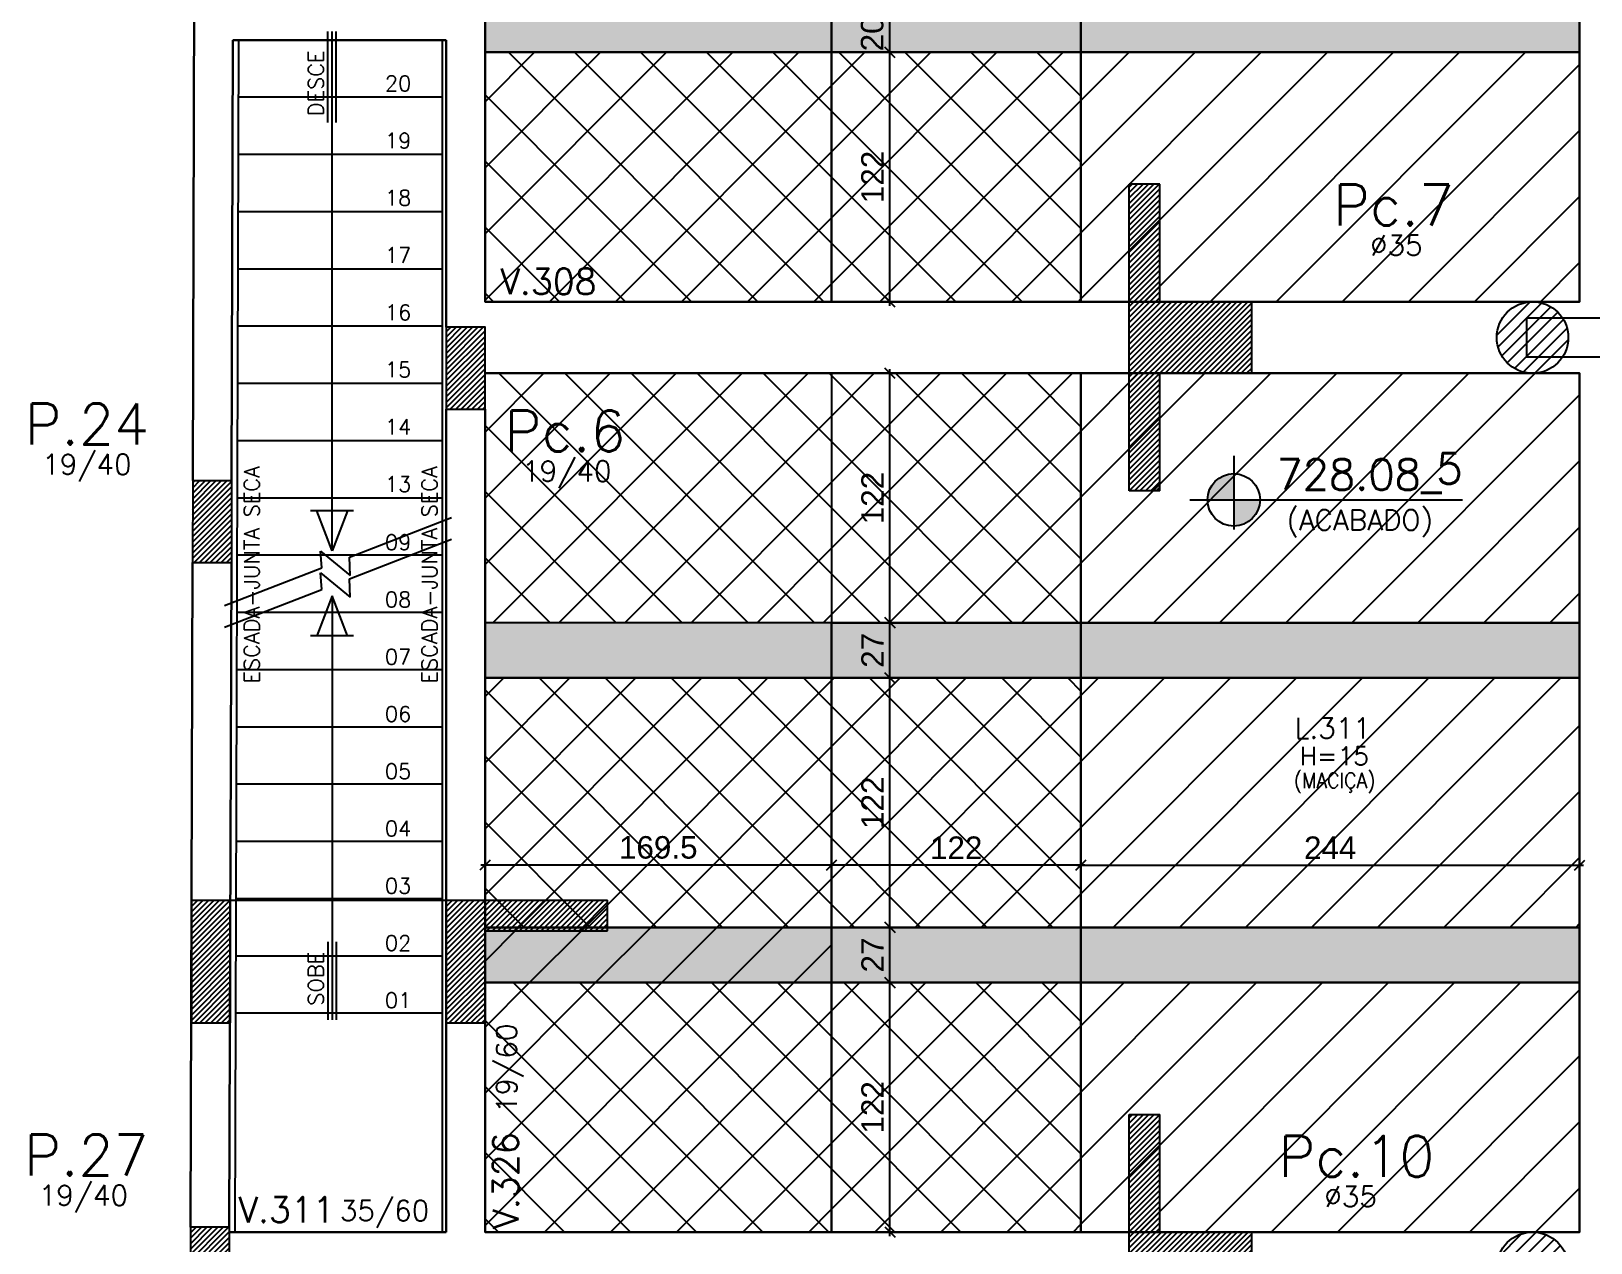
# Model space of a CAD drawing. Extents: x 534 to 8035, y 2354 to 7562.
# Drawn here: x 2654 to 3417, y 5615 to 6208 of the extents above; entities that cross this region are included whole.
import ezdxf
from ezdxf.enums import TextEntityAlignment as Align

# ---------------------------------------------------------------- set-up
doc = ezdxf.new("R2010")
doc.units = 0
doc.layers.get('0').update_dxf_attribs({"color": 9, "linetype": 'CONTINUOUS'})
doc.layers.get('DEFPOINTS').update_dxf_attribs({"linetype": 'CONTINUOUS'})
for name, color, linetype in [('CORTE-FORMA', 1, 'CONTINUOUS'), ('ESCADA', 8, 'CONTINUOUS'), ('FO-HACHURA_PILAR-CONT', 252, 'CONTINUOUS'), ('FO-HACHURA_PILAR-MORRE', 252, 'CONTINUOUS'), ('FO-TEXTO-LAJES', 152, 'CONTINUOUS'), ('FO-TEXTO-VIGAS', 3, 'CONTINUOUS'), ('NIVEL-ARQUITETURA', 3, 'CONTINUOUS'), ('P-C', 1, 'CONTINUOUS'), ('P-M', 7, 'CONTINUOUS'), ('P-N', 5, 'CONTINUOUS'), ('Painéis', 200, 'CONTINUOUS'), ('Reaproveitamento', 251, 'CONTINUOUS'), ('TEXTO', 3, 'CONTINUOUS'), ('TIRAS REESCORAMENTO', 252, 'CONTINUOUS')]:
    doc.layers.add(name, color=color, linetype=linetype)
doc.layers.add('FO-Textos dos pilares', color=3, linetype='CONTINUOUS', lineweight=20)
doc.layers.add('FO-Vigas', color=2, linetype='CONTINUOUS', lineweight=30)
doc.styles.add('ARIAL', font='arial.ttf')
doc.styles.add('ROMANS', font='romans.shx')
doc.dimstyles.new('COTA LAJE', dxfattribs={"dimtxt": 11, "dimasz": 5, "dimexe": 2, "dimexo": 3, "dimgap": 3, "dimtad": 3, "dimdec": 1, "dimzin": 12, "dimdsep": 46, "dimtxsty": 'ARIAL', "dimblk": 'OBLIQUE', "dimcen": 10, "dimdle": 2, "dimclrd": 5, "dimclre": 5, "dimclrt": 2, "dimadec": 0, "dimazin": 3, "dimtfac": 1, "dimtdec": 1, "dimtmove": 0, "dimatfit": 3, "dimldrblk": 'OBLIQUE', "dimfxl": 1, "dimlwd": -1, "dimlwe": -1, "dimarcsym": 1})
pattern_1 = [(45, (-8897.1667, 12460.0115), (-1.32582521, 1.32582521), [])]
pattern_2 = [(45, (-9123.887, 12460.0115), (-3.0935922, 3.0935922), [])]

# ---------------------------------------------------------------- blocks, each defined once
blk = doc.blocks.new('_Oblique')
at = {"color": 0, "linetype": 'ByBlock', "lineweight": -2}
blk.add_line((-0.5, -0.5), (0.5, 0.5), dxfattribs=at)
blk = doc.blocks.new('*D496')
at = {"layer": 'DEFPOINTS', "color": 0, "linetype": 'Continuous', "transparency": 16777216}
for p in [(3045.18, 6197.38), (3073.73, 6197.38), (3045.18, 6075.38)]:
    blk.add_point(p, dxfattribs=at)
at = {"layer": 'Painéis', "color": 5, "linetype": 'Continuous', "transparency": 16777216}
for p, q in [((3048.18, 6197.38), (3075.73, 6197.38)), ((3073.73, 6073.38), (3073.73, 6199.38)), ((3048.18, 6075.38), (3075.73, 6075.38))]:
    blk.add_line(p, q, dxfattribs=at)
at = {"layer": 'Painéis', "color": 5, "linetype": 'Continuous', "transparency": 16777216, "xscale": 5, "yscale": 5, "zscale": 5}
for p, rotation in [((3073.73, 6197.38), 90), ((3073.73, 6075.38), 270)]:
    blk.add_blockref('_Oblique', p, dxfattribs=dict(at, rotation=rotation))
at = {"layer": 'Painéis', "color": 2, "linetype": 'Continuous', "transparency": 16777216, "insert": (3065.21, 6136.38), "char_height": 11, "attachment_point": 5, "rotation": 90, "style": 'ARIAL'}
blk.add_mtext('122', dxfattribs=at)
blk = doc.blocks.new('*D497')
at = {"layer": 'DEFPOINTS', "color": 0, "linetype": 'Continuous', "transparency": 16777216}
for p in [(3045.18, 6217.38), (3073.73, 6217.38), (3045.18, 6197.38)]:
    blk.add_point(p, dxfattribs=at)
at = {"layer": 'Painéis', "color": 5, "linetype": 'Continuous', "transparency": 16777216}
for p, q in [((3073.73, 6195.38), (3073.73, 6219.38)), ((3048.18, 6217.38), (3075.73, 6217.38)), ((3048.18, 6197.38), (3075.73, 6197.38))]:
    blk.add_line(p, q, dxfattribs=at)
at = {"layer": 'Painéis', "color": 5, "linetype": 'Continuous', "transparency": 16777216, "xscale": 5, "yscale": 5, "zscale": 5}
for p, rotation in [((3073.73, 6217.38), 90), ((3073.73, 6197.38), 270)]:
    blk.add_blockref('_Oblique', p, dxfattribs=dict(at, rotation=rotation))
at = {"layer": 'Painéis', "color": 2, "linetype": 'Continuous', "transparency": 16777216, "insert": (3065.11, 6206.38), "char_height": 11, "attachment_point": 5, "rotation": 90, "style": 'ARIAL'}
blk.add_mtext('20', dxfattribs=at)
blk = doc.blocks.new('*D505')
at = {"layer": 'DEFPOINTS', "color": 0, "linetype": 'Continuous', "transparency": 16777216}
for p in [(2875.65, 5799.82), (2875.65, 5769.36), (3045.18, 5769.36)]:
    blk.add_point(p, dxfattribs=at)
at = {"layer": 'Painéis', "color": 5, "linetype": 'Continuous', "transparency": 16777216}
for p, q in [((3047.18, 5799.82), (2873.65, 5799.82)), ((2875.65, 5772.36), (2875.65, 5801.82)), ((3045.18, 5772.36), (3045.18, 5801.82))]:
    blk.add_line(p, q, dxfattribs=at)
at = {"layer": 'Painéis', "color": 5, "linetype": 'Continuous', "transparency": 16777216, "xscale": 5, "yscale": 5, "zscale": 5, "rotation": 180}
blk.add_blockref('_Oblique', (2875.65, 5799.82), dxfattribs=at)
at = {"layer": 'Painéis', "color": 5, "linetype": 'Continuous', "transparency": 16777216, "xscale": 5, "yscale": 5, "zscale": 5}
blk.add_blockref('_Oblique', (3045.18, 5799.82), dxfattribs=at)
at = {"layer": 'Painéis', "color": 2, "linetype": 'Continuous', "transparency": 16777216, "insert": (2960.41, 5808.43), "char_height": 11, "attachment_point": 5, "style": 'ARIAL'}
blk.add_mtext('169.5', dxfattribs=at)
blk = doc.blocks.new('*D506')
at = {"layer": 'DEFPOINTS', "color": 0, "linetype": 'Continuous', "transparency": 16777216}
for p in [(3045.18, 5799.82), (3045.18, 5769.36), (3167.18, 5769.36)]:
    blk.add_point(p, dxfattribs=at)
at = {"layer": 'Painéis', "color": 5, "linetype": 'Continuous', "transparency": 16777216}
for p, q in [((3169.18, 5799.82), (3043.18, 5799.82)), ((3045.18, 5772.36), (3045.18, 5801.82)), ((3167.18, 5772.36), (3167.18, 5801.82))]:
    blk.add_line(p, q, dxfattribs=at)
at = {"layer": 'Painéis', "color": 5, "linetype": 'Continuous', "transparency": 16777216, "xscale": 5, "yscale": 5, "zscale": 5, "rotation": 180}
blk.add_blockref('_Oblique', (3045.18, 5799.82), dxfattribs=at)
at = {"layer": 'Painéis', "color": 5, "linetype": 'Continuous', "transparency": 16777216, "xscale": 5, "yscale": 5, "zscale": 5}
blk.add_blockref('_Oblique', (3167.18, 5799.82), dxfattribs=at)
at = {"layer": 'Painéis', "color": 2, "linetype": 'Continuous', "transparency": 16777216, "insert": (3106.18, 5808.34), "char_height": 11, "attachment_point": 5, "style": 'ARIAL'}
blk.add_mtext('122', dxfattribs=at)
blk = doc.blocks.new('*D507')
at = {"layer": 'DEFPOINTS', "color": 0, "linetype": 'Continuous', "transparency": 16777216}
for p in [(3411.18, 5799.82), (3167.18, 5769.36), (3411.18, 5769.36)]:
    blk.add_point(p, dxfattribs=at)
at = {"layer": 'Painéis', "color": 5, "linetype": 'Continuous', "transparency": 16777216}
for p, q in [((3165.18, 5799.82), (3413.18, 5799.82)), ((3167.18, 5772.36), (3167.18, 5801.82)), ((3411.18, 5772.36), (3411.18, 5801.82))]:
    blk.add_line(p, q, dxfattribs=at)
at = {"layer": 'Painéis', "color": 5, "linetype": 'Continuous', "transparency": 16777216, "xscale": 5, "yscale": 5, "zscale": 5, "rotation": 180}
blk.add_blockref('_Oblique', (3167.18, 5799.82), dxfattribs=at)
at = {"layer": 'Painéis', "color": 5, "linetype": 'Continuous', "transparency": 16777216, "xscale": 5, "yscale": 5, "zscale": 5}
blk.add_blockref('_Oblique', (3411.18, 5799.82), dxfattribs=at)
at = {"layer": 'Painéis', "color": 2, "linetype": 'Continuous', "transparency": 16777216, "insert": (3289.18, 5808.34), "char_height": 11, "attachment_point": 5, "style": 'ARIAL'}
blk.add_mtext('244', dxfattribs=at)
blk = doc.blocks.new('*D508')
at = {"layer": 'DEFPOINTS', "color": 0, "linetype": 'Continuous', "transparency": 16777216}
for p in [(3045.18, 5742.36), (3073.79, 5742.36), (3045.18, 5620.36)]:
    blk.add_point(p, dxfattribs=at)
at = {"layer": 'Painéis', "color": 5, "linetype": 'Continuous', "transparency": 16777216}
for p, q in [((3048.18, 5742.36), (3075.79, 5742.36)), ((3073.79, 5618.36), (3073.79, 5744.36)), ((3048.18, 5620.36), (3075.79, 5620.36))]:
    blk.add_line(p, q, dxfattribs=at)
at = {"layer": 'Painéis', "color": 5, "linetype": 'Continuous', "transparency": 16777216, "xscale": 5, "yscale": 5, "zscale": 5}
for p, rotation in [((3073.79, 5742.36), 90), ((3073.79, 5620.36), 270)]:
    blk.add_blockref('_Oblique', p, dxfattribs=dict(at, rotation=rotation))
at = {"layer": 'Painéis', "color": 2, "linetype": 'Continuous', "transparency": 16777216, "insert": (3065.27, 5681.36), "char_height": 11, "attachment_point": 5, "rotation": 90, "style": 'ARIAL'}
blk.add_mtext('122', dxfattribs=at)
blk = doc.blocks.new('*D509')
at = {"layer": 'DEFPOINTS', "color": 0, "linetype": 'Continuous', "transparency": 16777216}
for p in [(3045.18, 5769.36), (3073.79, 5769.36), (3045.18, 5742.36)]:
    blk.add_point(p, dxfattribs=at)
at = {"layer": 'Painéis', "color": 5, "linetype": 'Continuous', "transparency": 16777216}
for p, q in [((3048.18, 5769.36), (3075.79, 5769.36)), ((3073.79, 5740.36), (3073.79, 5771.36)), ((3048.18, 5742.36), (3075.79, 5742.36))]:
    blk.add_line(p, q, dxfattribs=at)
at = {"layer": 'Painéis', "color": 5, "linetype": 'Continuous', "transparency": 16777216, "xscale": 5, "yscale": 5, "zscale": 5}
for p, rotation in [((3073.79, 5769.36), 90), ((3073.79, 5742.36), 270)]:
    blk.add_blockref('_Oblique', p, dxfattribs=dict(at, rotation=rotation))
at = {"layer": 'Painéis', "color": 2, "linetype": 'Continuous', "transparency": 16777216, "insert": (3065.27, 5755.86), "char_height": 11, "attachment_point": 5, "rotation": 90, "style": 'ARIAL'}
blk.add_mtext('27', dxfattribs=at)
blk = doc.blocks.new('*D510')
at = {"layer": 'DEFPOINTS', "color": 0, "linetype": 'Continuous', "transparency": 16777216}
for p in [(3045.18, 5891.36), (3073.79, 5891.36), (3045.18, 5769.36)]:
    blk.add_point(p, dxfattribs=at)
at = {"layer": 'Painéis', "color": 5, "linetype": 'Continuous', "transparency": 16777216}
for p, q in [((3048.18, 5891.36), (3075.79, 5891.36)), ((3073.79, 5767.36), (3073.79, 5893.36)), ((3048.18, 5769.36), (3075.79, 5769.36))]:
    blk.add_line(p, q, dxfattribs=at)
at = {"layer": 'Painéis', "color": 5, "linetype": 'Continuous', "transparency": 16777216, "xscale": 5, "yscale": 5, "zscale": 5}
for p, rotation in [((3073.79, 5891.36), 90), ((3073.79, 5769.36), 270)]:
    blk.add_blockref('_Oblique', p, dxfattribs=dict(at, rotation=rotation))
at = {"layer": 'Painéis', "color": 2, "linetype": 'Continuous', "transparency": 16777216, "insert": (3065.27, 5830.36), "char_height": 11, "attachment_point": 5, "rotation": 90, "style": 'ARIAL'}
blk.add_mtext('122', dxfattribs=at)
blk = doc.blocks.new('*D511')
at = {"layer": 'DEFPOINTS', "color": 0, "linetype": 'Continuous', "transparency": 16777216}
for p in [(3045.18, 5918.36), (3073.79, 5918.36), (3045.18, 5891.36)]:
    blk.add_point(p, dxfattribs=at)
at = {"layer": 'Painéis', "color": 5, "linetype": 'Continuous', "transparency": 16777216}
for p, q in [((3048.18, 5918.36), (3075.79, 5918.36)), ((3073.79, 5889.36), (3073.79, 5920.36)), ((3048.18, 5891.36), (3075.79, 5891.36))]:
    blk.add_line(p, q, dxfattribs=at)
at = {"layer": 'Painéis', "color": 5, "linetype": 'Continuous', "transparency": 16777216, "xscale": 5, "yscale": 5, "zscale": 5}
for p, rotation in [((3073.79, 5918.36), 90), ((3073.79, 5891.36), 270)]:
    blk.add_blockref('_Oblique', p, dxfattribs=dict(at, rotation=rotation))
at = {"layer": 'Painéis', "color": 2, "linetype": 'Continuous', "transparency": 16777216, "insert": (3065.27, 5904.86), "char_height": 11, "attachment_point": 5, "rotation": 90, "style": 'ARIAL'}
blk.add_mtext('27', dxfattribs=at)
blk = doc.blocks.new('*D512')
at = {"layer": 'DEFPOINTS', "color": 0, "linetype": 'Continuous', "transparency": 16777216}
for p in [(3045.18, 6040.38), (3073.79, 6040.38), (3045.18, 5918.36)]:
    blk.add_point(p, dxfattribs=at)
at = {"layer": 'Painéis', "color": 5, "linetype": 'Continuous', "transparency": 16777216}
for p, q in [((3048.18, 6040.38), (3075.79, 6040.38)), ((3073.79, 5916.36), (3073.79, 6042.38)), ((3048.18, 5918.36), (3075.79, 5918.36))]:
    blk.add_line(p, q, dxfattribs=at)
at = {"layer": 'Painéis', "color": 5, "linetype": 'Continuous', "transparency": 16777216, "xscale": 5, "yscale": 5, "zscale": 5}
for p, rotation in [((3073.79, 6040.38), 90), ((3073.79, 5918.36), 270)]:
    blk.add_blockref('_Oblique', p, dxfattribs=dict(at, rotation=rotation))
at = {"layer": 'Painéis', "color": 2, "linetype": 'Continuous', "transparency": 16777216, "insert": (3065.27, 5979.37), "char_height": 11, "attachment_point": 5, "rotation": 90, "style": 'ARIAL'}
blk.add_mtext('122', dxfattribs=at)

msp = doc.modelspace()

# ---------------------------------------------------------------- hatches: boundary and pattern name
at = {"layer": 'CORTE-FORMA'}
h = msp.add_hatch(dxfattribs=at)
h.set_pattern_fill('ANSI31', color=70, scale=15)
h.set_pattern_definition([(45, (-9116.387, 12460.0115), (-1.32582521, 1.32582521), [])])
h.paths.add_polyline_path([(3250.84, 6075.38), (3205.84, 6075.38), (3205.84, 6132.88), (3190.84, 6132.88), (3190.84, 5982.88), (3205.84, 5982.88), (3205.84, 6040.38), (3250.84, 6040.38)])
h = msp.add_hatch(dxfattribs=at)
h.set_pattern_fill('ANSI31', color=70, scale=15)
h.set_pattern_definition(pattern_1)
h.paths.add_polyline_path([(2751.02, 5782.67), (2751.02, 5722.67), (2732.02, 5722.67), (2732.02, 5782.67)])
h = msp.add_hatch(dxfattribs=at)
h.set_pattern_fill('ANSI31', color=70, scale=15)
h.set_pattern_definition(pattern_1)
edge = h.paths.add_edge_path()
edge.add_line((2875.65, 5774.67), (2875.65, 5722.67))
edge.add_line((2856.65, 5722.67), (2875.65, 5722.67))
edge.add_line((2856.65, 5782.67), (2856.65, 5722.67))
edge.add_line((2856.65, 5782.67), (2935.65, 5782.67))
edge.add_line((2935.65, 5767.67), (2935.65, 5782.67))
edge.add_line((2875.65, 5767.67), (2935.65, 5767.67))
h = msp.add_hatch(dxfattribs=at)
h.set_pattern_fill('ANSI31', color=70, scale=15)
h.set_pattern_definition(pattern_1)
h.paths.add_polyline_path([(3205.84, 5620.36), (3250.84, 5620.36), (3250.84, 5585.36), (3205.84, 5585.36), (3205.84, 5527.86), (3190.84, 5527.86), (3190.84, 5677.86), (3205.84, 5677.86)])
at = {"layer": 'FO-HACHURA_PILAR-CONT'}
h = msp.add_hatch(dxfattribs=at)
h.set_pattern_fill('ANSI31', color=256, scale=15)
h.set_pattern_definition(pattern_1)
h.paths.add_polyline_path([(2856.65, 6022.86), (2866.15, 6022.86), (2875.65, 6022.86), (2875.65, 6042.86), (2875.65, 6062.86), (2866.15, 6062.86), (2856.65, 6062.86), (2856.65, 6042.86)])
h = msp.add_hatch(dxfattribs=at)
h.set_pattern_fill('ANSI31', color=256, scale=15)
h.set_pattern_definition(pattern_1)
h.paths.add_polyline_path([(2751.64, 5987.86), (2751.52, 5947.86), (2732.52, 5947.86), (2732.64, 5987.86)])
h = msp.add_hatch(dxfattribs=at)
h.set_pattern_fill('ANSI31', color=256, scale=15)
h.set_pattern_definition(pattern_1)
h.paths.add_polyline_path([(2750.54, 5622.86), (2750.42, 5582.86), (2731.42, 5582.86), (2731.54, 5622.86)])
at = {"layer": 'FO-HACHURA_PILAR-MORRE'}
h = msp.add_hatch(dxfattribs=at)
h.set_pattern_fill('ANSI31', color=256, scale=35)
h.set_pattern_definition(pattern_2)
h.paths.add_polyline_path([(3405.68, 6057.86, 1), (3370.68, 6057.86, 1)])
h = msp.add_hatch(dxfattribs=at)
h.set_pattern_fill('ANSI31', color=256, scale=35)
h.set_pattern_definition(pattern_2)
edge = h.paths.add_edge_path()
edge.add_arc((3388.18, 5602.86), 17.5, 0, 360)
at = {"layer": 'NIVEL-ARQUITETURA'}
h = msp.add_hatch(color=1, dxfattribs=at)
h.paths.add_polyline_path([(3253.85, 5973.56), (3254.82, 5978.46), (3242, 5978.46), (3242, 5969.53), (3247.32, 5966.89), (3251.07, 5969.39)])
h.paths.add_polyline_path([(3242, 5969.53), (3242, 5965.64), (3246.9, 5966.61), (3247.32, 5966.89)])
h.paths.add_polyline_path([(3242, 5991.29), (3237.09, 5990.31), (3232.93, 5987.53), (3230.15, 5983.37), (3229.17, 5978.46), (3242, 5978.46)])
at = {"layer": 'Reaproveitamento', "linetype": 'ByBlock'}
h = msp.add_hatch(dxfattribs=at)
h.set_pattern_fill('ANSI37', color=256, scale=7.2)
h.paths.add_polyline_path([(3045.18, 6197.38), (2875.65, 6197.38), (2875.65, 6075.38), (3045.18, 6075.38)])
h = msp.add_hatch(dxfattribs=at)
h.set_pattern_fill('ANSI37', color=256, scale=7.2)
h.paths.add_polyline_path([(3045.18, 6075.38), (3167.18, 6075.38), (3167.18, 6197.38), (3045.18, 6197.38)])
at = {"layer": 'Reaproveitamento', "linetype": 'Continuous'}
h = msp.add_hatch(dxfattribs=at)
h.set_pattern_fill('ANSI31', color=256, scale=7.2)
h.paths.add_polyline_path([(3167.18, 6075.38), (3411.18, 6075.38), (3411.18, 6197.38), (3167.18, 6197.38)])
at = {"layer": 'Reaproveitamento', "linetype": 'ByBlock'}
h = msp.add_hatch(dxfattribs=at)
h.set_pattern_fill('ANSI37', color=256, scale=7.2)
h.paths.add_polyline_path([(2875.65, 6040.38), (3045.18, 6040.38), (3045.18, 5918.36), (2875.65, 5918.36)])
h = msp.add_hatch(dxfattribs=at)
h.set_pattern_fill('ANSI37', color=256, scale=7.2)
h.paths.add_polyline_path([(3045.18, 5918.36), (3167.18, 5918.36), (3167.18, 6040.38), (3045.18, 6040.38)])
at = {"layer": 'Reaproveitamento', "linetype": 'Continuous'}
h = msp.add_hatch(dxfattribs=at)
h.set_pattern_fill('ANSI31', color=256, scale=7.2)
h.paths.add_polyline_path([(3167.18, 5918.36), (3411.18, 5918.36), (3411.18, 6040.38), (3167.18, 6040.38)])
at = {"layer": 'Reaproveitamento', "linetype": 'ByBlock'}
h = msp.add_hatch(dxfattribs=at)
h.set_pattern_fill('ANSI37', color=256, scale=7.2)
h.paths.add_polyline_path([(3045.18, 5891.36), (2875.65, 5891.36), (2875.65, 5769.36), (3045.18, 5769.36)])
h = msp.add_hatch(dxfattribs=at)
h.set_pattern_fill('ANSI37', color=256, scale=7.2)
h.paths.add_polyline_path([(3045.18, 5769.36), (3167.18, 5769.36), (3167.18, 5891.36), (3045.18, 5891.36)])
at = {"layer": 'Reaproveitamento', "linetype": 'Continuous'}
h = msp.add_hatch(dxfattribs=at)
h.set_pattern_fill('ANSI31', color=256, scale=7.2)
h.paths.add_polyline_path([(3167.18, 5769.36), (3411.18, 5769.36), (3411.18, 5891.36), (3167.18, 5891.36)])
h = msp.add_hatch(dxfattribs=at)
h.set_pattern_fill('ANSI31', color=256, scale=7.2)
h.paths.add_polyline_path([(3045.18, 5769.36), (2875.65, 5769.36), (2875.65, 5742.36), (3045.18, 5742.36)])
at = {"layer": 'Reaproveitamento', "linetype": 'ByBlock'}
h = msp.add_hatch(dxfattribs=at)
h.set_pattern_fill('ANSI37', color=256, scale=7.2)
h.paths.add_polyline_path([(3045.18, 5742.36), (2875.65, 5742.36), (2875.65, 5620.36), (3045.18, 5620.36)])
h = msp.add_hatch(dxfattribs=at)
h.set_pattern_fill('ANSI37', color=256, scale=7.2)
h.paths.add_polyline_path([(3045.18, 5620.36), (3167.18, 5620.36), (3167.18, 5742.36), (3045.18, 5742.36)])
at = {"layer": 'Reaproveitamento', "linetype": 'Continuous'}
h = msp.add_hatch(dxfattribs=at)
h.set_pattern_fill('ANSI31', color=256, scale=7.2)
h.paths.add_polyline_path([(3167.18, 5620.36), (3411.18, 5620.36), (3411.18, 5742.36), (3167.18, 5742.36)])
at = {"layer": 'TIRAS REESCORAMENTO', "linetype": 'Continuous'}
for points in [[(3045.18, 6217.38), (2875.65, 6217.38), (2875.65, 6197.38), (3045.18, 6197.38)], [(3167.18, 6217.38), (3045.18, 6217.38), (3045.18, 6197.38), (3167.18, 6197.38)], [(3167.18, 6197.38), (3411.18, 6197.38), (3411.18, 6217.38), (3167.18, 6217.38)], [(3045.18, 5918.36), (2875.65, 5918.36), (2875.65, 5891.36), (3045.18, 5891.36)], [(3167.18, 5918.36), (3045.18, 5918.36), (3045.18, 5891.36), (3167.18, 5891.36)], [(3167.18, 5891.36), (3411.18, 5891.36), (3411.18, 5918.36), (3167.18, 5918.36)], [(3045.18, 5769.36), (2875.65, 5769.36), (2875.65, 5742.36), (3045.18, 5742.36)], [(3167.18, 5769.36), (3045.18, 5769.36), (3045.18, 5742.36), (3167.18, 5742.36)], [(3167.18, 5742.36), (3411.18, 5742.36), (3411.18, 5769.36), (3167.18, 5769.36)]]:
    msp.add_hatch(color=256, dxfattribs=at).paths.add_polyline_path(points)

# ---------------------------------------------------------------- linework, layer by layer
at = {"layer": 'CORTE-FORMA', "color": 70}
for p, q in [((3205.84, 6132.88), (3190.84, 6132.88)), ((3205.84, 5982.88), (3190.84, 5982.88)), ((2935.65, 5767.67), (2935.65, 5782.67)), ((3190.84, 5677.86), (3205.84, 5677.86))]:
    msp.add_line(p, q, dxfattribs=at)
at = {"layer": 'CORTE-FORMA'}
for p, q in [((3190.84, 5982.88), (3190.84, 6132.88)), ((3205.84, 6075.38), (3205.84, 6132.88)), ((3250.84, 6075.38), (3205.84, 6075.38)), ((3250.84, 6040.38), (3250.84, 6075.38)), ((3205.84, 5982.88), (3205.84, 6040.38)), ((3250.84, 6040.38), (3205.84, 6040.38)), ((2732.02, 5782.67), (2751.02, 5782.67)), ((2732.02, 5782.67), (2732.02, 5722.67)), ((2751.02, 5782.67), (2751.02, 5722.67)), ((2856.65, 5782.67), (2935.65, 5782.67)), ((2856.65, 5782.67), (2856.65, 5722.67)), ((2875.65, 5774.67), (2875.65, 5722.67)), ((3411.18, 5774.67), (3411.18, 5707.67)), ((2875.65, 5767.67), (2935.65, 5767.67)), ((2732.02, 5722.67), (2751.02, 5722.67)), ((2856.65, 5722.67), (2875.65, 5722.67)), ((3190.84, 5527.86), (3190.84, 5677.86)), ((3205.84, 5620.36), (3205.84, 5677.86)), ((3205.84, 5620.36), (3250.84, 5620.36)), ((3250.84, 5585.36), (3250.84, 5620.36))]:
    msp.add_line(p, q, dxfattribs=at)
at = {"layer": 'CORTE-FORMA', "color": 8}
msp.add_line((2751.02, 5782.67), (2856.65, 5782.67), dxfattribs=at)
at = {"layer": 'ESCADA'}
for p, q in [((2753.45, 5620.36), (2755.18, 6203.36)), ((2854.65, 6203.36), (2854.65, 5620.36)), ((2854.65, 6175.36), (2755.09, 6175.36)), ((2854.65, 6147.36), (2755.01, 6147.36)), ((2854.65, 6119.36), (2754.93, 6119.36)), ((2854.65, 6091.36), (2754.84, 6091.36)), ((2854.65, 6063.36), (2754.76, 6063.36)), ((2854.65, 6035.36), (2754.68, 6035.36)), ((2854.65, 6007.36), (2754.6, 6007.36)), ((2854.65, 5979.36), (2754.51, 5979.36)), ((2809.3, 5950.52), (2859.25, 5969.87)), ((2795.81, 5945.29), (2795.18, 5953.42)), ((2795.18, 5953.42), (2809.67, 5941.55)), ((2809.3, 5939.85), (2859.25, 5959.2)), ((2748.1, 5926.81), (2795.81, 5945.29)), ((2854.65, 5951.36), (2754.43, 5951.36)), ((2809.67, 5941.55), (2809.3, 5950.52)), ((2795.81, 5934.62), (2795.18, 5942.75)), ((2795.18, 5942.75), (2809.67, 5930.89)), ((2809.67, 5930.89), (2809.3, 5939.85)), ((2748.1, 5916.15), (2795.81, 5934.62)), ((2854.65, 5923.36), (2754.35, 5923.36)), ((2854.65, 5895.36), (2754.27, 5895.36)), ((2854.65, 5867.36), (2754.18, 5867.36)), ((2854.65, 5839.36), (2754.1, 5839.36)), ((2854.65, 5811.36), (2754.02, 5811.36)), ((2854.65, 5783.36), (2753.93, 5783.36)), ((2854.65, 5755.36), (2753.85, 5755.36)), ((2854.65, 5727.36), (2753.77, 5727.36))]:
    msp.add_line(p, q, dxfattribs=at)
at = {"layer": 'FO-Vigas'}
for p, q in [((3411.18, 6075.38), (3411.18, 6503.36)), ((2733.66, 6323.36), (2732.64, 5987.86)), ((2875.65, 6075.38), (2875.65, 6323.36)), ((2752.3, 6203.36), (2751.64, 5987.86)), ((2856.65, 6203.36), (2752.3, 6203.36)), ((2856.65, 6062.86), (2856.65, 6203.36)), ((2875.65, 6075.38), (3411.18, 6075.38)), ((2875.65, 6040.38), (3411.18, 6040.38)), ((3411.18, 5620.36), (3411.18, 6040.38)), ((2856.65, 5620.36), (2856.65, 6022.86)), ((2875.65, 5620.36), (2875.65, 6022.86)), ((2732.52, 5947.86), (2731.54, 5622.86)), ((2751.52, 5947.86), (2750.54, 5622.86)), ((2750.52, 5620.36), (2856.65, 5620.36)), ((2875.65, 5620.36), (3388.18, 5620.36)), ((3388.18, 5620.36), (3411.18, 5620.36))]:
    msp.add_line(p, q, dxfattribs=at)
at = {"layer": 'NIVEL-ARQUITETURA', "color": 1}
for p, q in [((3242, 6000.01), (3242, 5963.92)), ((3220.45, 5978.46), (3353.87, 5978.46))]:
    msp.add_line(p, q, dxfattribs=at)
msp.add_circle((3242, 5978.46), 12.83, dxfattribs=at)
at = {"layer": 'P-C'}
for p, q in [((2732.64, 5987.86), (2732.52, 5947.86)), ((2732.64, 5987.86), (2751.64, 5987.86)), ((2751.64, 5987.86), (2751.52, 5947.86)), ((2732.52, 5947.86), (2751.52, 5947.86)), ((2731.54, 5622.86), (2731.42, 5582.86)), ((2731.54, 5622.86), (2750.54, 5622.86)), ((2750.54, 5622.86), (2750.42, 5582.86))]:
    msp.add_line(p, q, dxfattribs=at)
msp.add_lwpolyline([(2856.65, 6022.86), (2866.15, 6022.86), (2875.65, 6022.86), (2875.65, 6042.86), (2875.65, 6062.86), (2866.15, 6062.86), (2856.65, 6062.86), (2856.65, 6042.86), (2856.65, 6022.86)], close=True, dxfattribs=at)
at = {"layer": 'P-M'}
for centre in [(3388.18, 6057.86), (3388.18, 5602.86)]:
    msp.add_circle(centre, 17.5, dxfattribs=at)
at = {"layer": 'P-N'}
msp.add_lwpolyline([(3385.18, 6067.38), (3385.18, 6057.88), (3385.18, 6048.38), (3405.18, 6048.38), (3425.18, 6048.38), (3425.18, 6057.88), (3425.18, 6067.38), (3405.18, 6067.38), (3385.18, 6067.38)], close=True, dxfattribs=at)
at = {"layer": 'Painéis', "linetype": 'Continuous'}
for points in [[(3045.18, 6217.38), (2875.65, 6217.38), (2875.65, 6197.38), (3045.18, 6197.38)], [(3167.18, 6217.38), (3045.18, 6217.38), (3045.18, 6197.38), (3167.18, 6197.38)], [(3167.18, 6197.38), (3411.18, 6197.38), (3411.18, 6217.38), (3167.18, 6217.38)], [(3045.18, 6197.38), (2875.65, 6197.38), (2875.65, 6075.38), (3045.18, 6075.38)], [(3045.18, 6075.38), (3167.18, 6075.38), (3167.18, 6197.38), (3045.18, 6197.38)], [(3167.18, 6075.38), (3411.18, 6075.38), (3411.18, 6197.38), (3167.18, 6197.38)], [(2875.65, 6040.38), (3045.18, 6040.38), (3045.18, 5918.36), (2875.65, 5918.36)], [(3045.18, 5918.36), (3167.18, 5918.36), (3167.18, 6040.38), (3045.18, 6040.38)], [(3167.18, 5918.36), (3411.18, 5918.36), (3411.18, 6040.38), (3167.18, 6040.38)], [(3045.18, 5918.36), (2875.65, 5918.36), (2875.65, 5891.36), (3045.18, 5891.36)], [(3167.18, 5918.36), (3045.18, 5918.36), (3045.18, 5891.36), (3167.18, 5891.36)], [(3167.18, 5891.36), (3411.18, 5891.36), (3411.18, 5918.36), (3167.18, 5918.36)], [(3045.18, 5891.36), (2875.65, 5891.36), (2875.65, 5769.36), (3045.18, 5769.36)], [(3045.18, 5769.36), (3167.18, 5769.36), (3167.18, 5891.36), (3045.18, 5891.36)], [(3167.18, 5769.36), (3411.18, 5769.36), (3411.18, 5891.36), (3167.18, 5891.36)], [(3045.18, 5769.36), (2875.65, 5769.36), (2875.65, 5742.36), (3045.18, 5742.36)], [(3167.18, 5769.36), (3045.18, 5769.36), (3045.18, 5742.36), (3167.18, 5742.36)], [(3167.18, 5742.36), (3411.18, 5742.36), (3411.18, 5769.36), (3167.18, 5769.36)], [(3045.18, 5742.36), (2875.65, 5742.36), (2875.65, 5620.36), (3045.18, 5620.36)], [(3045.18, 5620.36), (3167.18, 5620.36), (3167.18, 5742.36), (3045.18, 5742.36)], [(3167.18, 5620.36), (3411.18, 5620.36), (3411.18, 5742.36), (3167.18, 5742.36)]]:
    msp.add_lwpolyline(points, close=True, dxfattribs=at)
at = {"layer": 'TEXTO', "color": 8}
for p, q in [((2798.81, 6163.1), (2798.81, 6207.49)), ((2800.81, 5953.56), (2800.81, 6207.49)), ((2802.81, 6163.1), (2802.81, 6207.49)), ((2811.31, 5973.08), (2790.31, 5973.08)), ((2800.81, 5953.56), (2793.31, 5973.08)), ((2808.31, 5973.08), (2800.81, 5953.56)), ((2800.81, 5931.46), (2793.31, 5911.95)), ((2800.81, 5931.46), (2800.81, 5724.12)), ((2808.31, 5911.95), (2800.81, 5931.46)), ((2811.31, 5911.95), (2790.31, 5911.95)), ((2798.81, 5762.31), (2798.81, 5724.12)), ((2802.81, 5762.31), (2802.81, 5724.12))]:
    msp.add_line(p, q, dxfattribs=at)

# ---------------------------------------------------------------- texts
at = {"layer": 'FO-TEXTO-LAJES', "style": 'ROMANS'}
msp.add_text('L.311', height=10, dxfattribs=at).set_placement((3271.76, 5861.82))
at = {"layer": 'FO-TEXTO-LAJES', "color": 3, "style": 'ROMANS'}
msp.add_text('H=15', height=9, dxfattribs=at).set_placement((3274.19, 5848.73))
at = {"layer": 'FO-TEXTO-LAJES', "color": 4, "style": 'ROMANS', "width": 0.9}
msp.add_text('(MACIÇA)', height=7.5, dxfattribs=at).set_placement((3271.44, 5837.52))
at = {"layer": 'FO-TEXTO-VIGAS', "color": 1, "style": 'ROMANS'}
for s, p in [('V.308', (2883.09, 6079.04)), ('V.311', (2754.93, 5625.02))]:
    msp.add_text(s, height=12.5, dxfattribs=at).set_placement(p)
at = {"layer": 'FO-TEXTO-VIGAS', "style": 'ROMANS'}
msp.add_text('19/60', height=10, rotation=90, dxfattribs=at).set_placement((2891.19, 5678.58))
at = {"layer": 'FO-TEXTO-VIGAS', "color": 1, "style": 'ROMANS'}
msp.add_text('V.326', height=12.5, rotation=90, dxfattribs=at).set_placement((2892.01, 5621.97))
at = {"layer": 'FO-TEXTO-VIGAS', "style": 'ROMANS'}
msp.add_text('35/60', height=10, dxfattribs=at).set_placement((2804.63, 5625.84))
at = {"layer": 'FO-Textos dos pilares', "color": 1, "style": 'ROMANS'}
for s, p in [('Pc.7', (3290.58, 6112.65)), ('P.24', (2650.4, 6005.53)), ('Pc.6', (2885.24, 6002.19)), ('P.27', (2650.17, 5648.01)), ('Pc.10', (3263.86, 5647.42))]:
    msp.add_text(s, height=20, dxfattribs=at).set_placement(p)
at = {"layer": 'FO-Textos dos pilares', "color": 3, "style": 'ROMANS'}
for s, p in [('%%C35', (3308.67, 6097.96)), ('19/40', (2658.99, 5990.83)), ('19/40', (2893.82, 5987.49)), ('19/40', (2657.27, 5633.32)), ('%%C35', (3286.28, 5632.73))]:
    msp.add_text(s, height=10, dxfattribs=at).set_placement(p)
at = {"layer": 'NIVEL-ARQUITETURA', "color": 1, "style": 'ROMANS'}
for s, p in [('728.08_', (3262.85, 5983.32)), ('5', (3341.11, 5986.34))]:
    msp.add_text(s, height=15, dxfattribs=at).set_placement(p)
at = {"layer": 'NIVEL-ARQUITETURA', "color": 3, "style": 'ROMANS'}
msp.add_text('(ACABADO)', height=10, dxfattribs=at).set_placement((3303.61, 5963.59), align=Align.CENTER)
at = {"layer": 'TEXTO', "color": 4, "style": 'ROMANS'}
for s, p in [('DESCE', (2796.69, 6166.09)), ('ESCADA-JUNTA SECA', (2765.24, 5888.62)), ('ESCADA-JUNTA SECA', (2852.2, 5888.62)), ('SOBE', (2796.69, 5731.05))]:
    msp.add_text(s, height=7.5, rotation=90, dxfattribs=at).set_placement(p)
for s, p in [('20', (2826.71, 6178.4)), ('19', (2826.71, 6150.4)), ('18', (2826.71, 6122.4)), ('17', (2826.71, 6094.4)), ('16', (2826.71, 6066.4)), ('15', (2826.71, 6038.4)), ('14', (2826.71, 6010.4)), ('13', (2826.71, 5982.4)), ('09', (2826.71, 5953.96)), ('08', (2826.71, 5925.96)), ('07', (2826.71, 5897.96)), ('06', (2826.71, 5869.96)), ('05', (2826.71, 5841.96)), ('04', (2826.71, 5813.96)), ('03', (2826.71, 5785.96)), ('02', (2826.71, 5757.96)), ('01', (2826.71, 5729.96))]:
    msp.add_text(s, height=7.5, dxfattribs=at).set_placement(p)

# ---------------------------------------------------------------- dimensions: what is measured, and where the dimension line sits
at = {"layer": 'Painéis', "linetype": 'Continuous'}
dim = msp.add_linear_dim(base=(3073.73, 6217.38), p1=(3045.18, 6197.38), p2=(3045.18, 6217.38), angle=90, dimstyle='COTA LAJE', dxfattribs=at)
dim.commit()
dim.dimension.update_dxf_attribs({"geometry": '*D497', "text_midpoint": (3073.73, 6206.38), "dimtype": 160})
for base, p1, p2, picture, middle in [((3073.73, 6197.38), (3045.18, 6075.38), (3045.18, 6197.38), '*D496', (3065.21, 6136.38)), ((3073.79, 6040.38), (3045.18, 5918.36), (3045.18, 6040.38), '*D512', (3065.27, 5979.37)), ((3073.79, 5918.36), (3045.18, 5891.36), (3045.18, 5918.36), '*D511', (3065.27, 5904.86)), ((3073.79, 5891.36), (3045.18, 5769.36), (3045.18, 5891.36), '*D510', (3065.27, 5830.36)), ((3073.79, 5769.36), (3045.18, 5742.36), (3045.18, 5769.36), '*D509', (3065.27, 5755.86)), ((3073.79, 5742.36), (3045.18, 5620.36), (3045.18, 5742.36), '*D508', (3065.27, 5681.36))]:
    dim = msp.add_linear_dim(base=base, p1=p1, p2=p2, angle=90, dimstyle='COTA LAJE', dxfattribs=at)
    dim.commit()
    dim.dimension.update_dxf_attribs({"geometry": picture, "text_midpoint": middle})
for base, p1, p2, picture, middle in [((2875.65, 5799.82), (3045.18, 5769.36), (2875.65, 5769.36), '*D505', (2960.41, 5808.43)), ((3045.18, 5799.82), (3167.18, 5769.36), (3045.18, 5769.36), '*D506', (3106.18, 5808.34)), ((3411.18, 5799.82), (3167.18, 5769.36), (3411.18, 5769.36), '*D507', (3289.18, 5808.34))]:
    dim = msp.add_linear_dim(base=base, p1=p1, p2=p2, dimstyle='COTA LAJE', dxfattribs=at)
    dim.commit()
    dim.dimension.update_dxf_attribs({"geometry": picture, "text_midpoint": middle})

doc.saveas('drawing.dxf')
